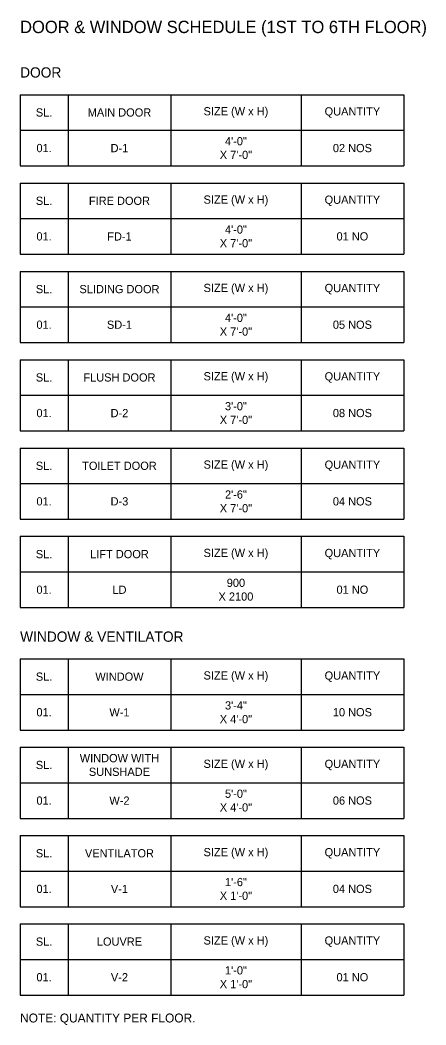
# Model space of a CAD drawing. Header units: millimetres. Extents: x -4369 to 320704, y -106852 to 19948.
# Drawn here: x 300000 to 305923, y -14086 to 590 of the extents above; entities that cross this region are included whole.
import ezdxf

# ---------------------------------------------------------------- set-up
doc = ezdxf.new("R2010")
doc.units = ezdxf.units.MM
doc.layers.add('A-SCHED', color=7, linetype='Continuous')
doc.layers.add('A-SCHED-TEXT', color=2, linetype='Continuous')

msp = doc.modelspace()

# ---------------------------------------------------------------- linework, layer by layer
at = {"layer": 'A-SCHED'}
for p, q in [((300000, -500), (305600, -500)), ((300000, -500), (300000, -1540)), ((300700, -500), (300700, -1540)), ((302200, -500), (302200, -1540)), ((304100, -500), (304100, -1540)), ((305600, -500), (305600, -1540)), ((300000, -1020), (305600, -1020)), ((300000, -1540), (305600, -1540)), ((300000, -1790), (305600, -1790)), ((300000, -1790), (300000, -2830)), ((300700, -1790), (300700, -2830)), ((302200, -1790), (302200, -2830)), ((304100, -1790), (304100, -2830)), ((305600, -1790), (305600, -2830)), ((300000, -2310), (305600, -2310)), ((300000, -2830), (305600, -2830)), ((300000, -3080), (305600, -3080)), ((300000, -3080), (300000, -4120)), ((300700, -3080), (300700, -4120)), ((302200, -3080), (302200, -4120)), ((304100, -3080), (304100, -4120)), ((305600, -3080), (305600, -4120)), ((300000, -3600), (305600, -3600)), ((300000, -4120), (305600, -4120)), ((300000, -4370), (305600, -4370)), ((300000, -4370), (300000, -5410)), ((300700, -4370), (300700, -5410)), ((302200, -4370), (302200, -5410)), ((304100, -4370), (304100, -5410)), ((305600, -4370), (305600, -5410)), ((300000, -4890), (305600, -4890)), ((300000, -5410), (305600, -5410)), ((300000, -5660), (305600, -5660)), ((300000, -5660), (300000, -6700)), ((300700, -5660), (300700, -6700)), ((302200, -5660), (302200, -6700)), ((304100, -5660), (304100, -6700)), ((305600, -5660), (305600, -6700)), ((300000, -6180), (305600, -6180)), ((300000, -6700), (305600, -6700)), ((300000, -6950), (305600, -6950)), ((300000, -6950), (300000, -7990)), ((300700, -6950), (300700, -7990)), ((302200, -6950), (302200, -7990)), ((304100, -6950), (304100, -7990)), ((305600, -6950), (305600, -7990)), ((300000, -7470), (305600, -7470)), ((300000, -7990), (305600, -7990)), ((300000, -8740), (305600, -8740)), ((300000, -8740), (300000, -9780)), ((300700, -8740), (300700, -9780)), ((302200, -8740), (302200, -9780)), ((304100, -8740), (304100, -9780)), ((305600, -8740), (305600, -9780)), ((300000, -9260), (305600, -9260)), ((300000, -9780), (305600, -9780)), ((300000, -10030), (305600, -10030)), ((300000, -10030), (300000, -11070)), ((300700, -10030), (300700, -11070)), ((302200, -10030), (302200, -11070)), ((304100, -10030), (304100, -11070)), ((305600, -10030), (305600, -11070)), ((300000, -10550), (305600, -10550)), ((300000, -11070), (305600, -11070)), ((300000, -11320), (305600, -11320)), ((300000, -11320), (300000, -12360)), ((300700, -11320), (300700, -12360)), ((302200, -11320), (302200, -12360)), ((304100, -11320), (304100, -12360)), ((305600, -11320), (305600, -12360)), ((300000, -11840), (305600, -11840)), ((300000, -12360), (305600, -12360)), ((300000, -12610), (305600, -12610)), ((300000, -12610), (300000, -13650)), ((300700, -12610), (300700, -13650)), ((302200, -12610), (302200, -13650)), ((304100, -12610), (304100, -13650)), ((305600, -12610), (305600, -13650)), ((300000, -13130), (305600, -13130)), ((300000, -13650), (305600, -13650))]:
    msp.add_line(p, q, dxfattribs=at)

# ---------------------------------------------------------------- texts
at = {"layer": 'A-SCHED-TEXT'}
for s, height, p in [('DOOR & WINDOW SCHEDULE (1ST TO 6TH FLOOR)', 180, (300000, 400)), ('DOOR', 150, (300000, -250)), ('WINDOW & VENTILATOR', 150, (300000, -8490)), ('NOTE: QUANTITY PER FLOOR.', 130, (300000, -14050))]:
    msp.add_text(s, height=height, dxfattribs=at).set_placement(p)
at = {"layer": 'A-SCHED-TEXT', "char_height": 120, "attachment_point": 5}
for s, insert, width in [('SL.', (300350, -760), 600), ('MAIN DOOR', (301450, -760), 1400), ('SIZE (W x H)', (303150, -760), 1800), ('QUANTITY', (304850, -760), 1400), ('4\'-0"\\PX 7\'-0"', (303150, -1280), 1800), ('01.', (300350, -1280), 600), ('D-1', (301450, -1280), 1400), ('02 NOS', (304850, -1280), 1400), ('SL.', (300350, -2050), 600), ('FIRE DOOR', (301450, -2050), 1400), ('SIZE (W x H)', (303150, -2050), 1800), ('QUANTITY', (304850, -2050), 1400), ('4\'-0"\\PX 7\'-0"', (303150, -2570), 1800), ('01.', (300350, -2570), 600), ('FD-1', (301450, -2570), 1400), ('01 NO', (304850, -2570), 1400), ('SL.', (300350, -3340), 600), ('SLIDING DOOR', (301450, -3340), 1400), ('SIZE (W x H)', (303150, -3340), 1800), ('QUANTITY', (304850, -3340), 1400), ('01.', (300350, -3860), 600), ('SD-1', (301450, -3860), 1400), ('4\'-0"\\PX 7\'-0"', (303150, -3860), 1800), ('05 NOS', (304850, -3860), 1400), ('SIZE (W x H)', (303150, -4630), 1800), ('SL.', (300350, -4630), 600), ('FLUSH DOOR', (301450, -4630), 1400), ('QUANTITY', (304850, -4630), 1400), ('3\'-0"\\PX 7\'-0"', (303150, -5150), 1800), ('01.', (300350, -5150), 600), ('D-2', (301450, -5150), 1400), ('08 NOS', (304850, -5150), 1400), ('SL.', (300350, -5920), 600), ('TOILET DOOR', (301450, -5920), 1400), ('SIZE (W x H)', (303150, -5920), 1800), ('QUANTITY', (304850, -5920), 1400), ('2\'-6"\\PX 7\'-0"', (303150, -6440), 1800), ('01.', (300350, -6440), 600), ('D-3', (301450, -6440), 1400), ('04 NOS', (304850, -6440), 1400), ('SL.', (300350, -7210), 600), ('LIFT DOOR', (301450, -7210), 1400), ('SIZE (W x H)', (303150, -7210), 1800), ('QUANTITY', (304850, -7210), 1400), ('900\\PX 2100', (303150, -7730), 1800), ('01.', (300350, -7730), 600), ('LD', (301450, -7730), 1400), ('01 NO', (304850, -7730), 1400), ('SL.', (300350, -9000), 600), ('WINDOW', (301450, -9000), 1400), ('SIZE (W x H)', (303150, -9000), 1800), ('QUANTITY', (304850, -9000), 1400), ('3\'-4"\\PX 4\'-0"', (303150, -9520), 1800), ('01.', (300350, -9520), 600), ('W-1', (301450, -9520), 1400), ('10 NOS', (304850, -9520), 1400), ('SL.', (300350, -10290), 600), ('WINDOW WITH SUNSHADE', (301450, -10290), 1400), ('SIZE (W x H)', (303150, -10290), 1800), ('QUANTITY', (304850, -10290), 1400), ('5\'-0"\\PX 4\'-0"', (303150, -10810), 1800), ('01.', (300350, -10810), 600), ('W-2', (301450, -10810), 1400), ('06 NOS', (304850, -10810), 1400), ('SL.', (300350, -11580), 600), ('VENTILATOR', (301450, -11580), 1400), ('SIZE (W x H)', (303150, -11580), 1800), ('QUANTITY', (304850, -11580), 1400), ('1\'-6"\\PX 1\'-0"', (303150, -12100), 1800), ('01.', (300350, -12100), 600), ('V-1', (301450, -12100), 1400), ('04 NOS', (304850, -12100), 1400), ('SL.', (300350, -12870), 600), ('LOUVRE', (301450, -12870), 1400), ('SIZE (W x H)', (303150, -12870), 1800), ('QUANTITY', (304850, -12870), 1400), ('01.', (300350, -13390), 600), ('V-2', (301450, -13390), 1400), ('1\'-0"\\PX 1\'-0"', (303150, -13390), 1800), ('01 NO', (304850, -13390), 1400)]:
    msp.add_mtext(s, dxfattribs=dict(at, insert=insert, width=width))

doc.saveas('drawing.dxf')
